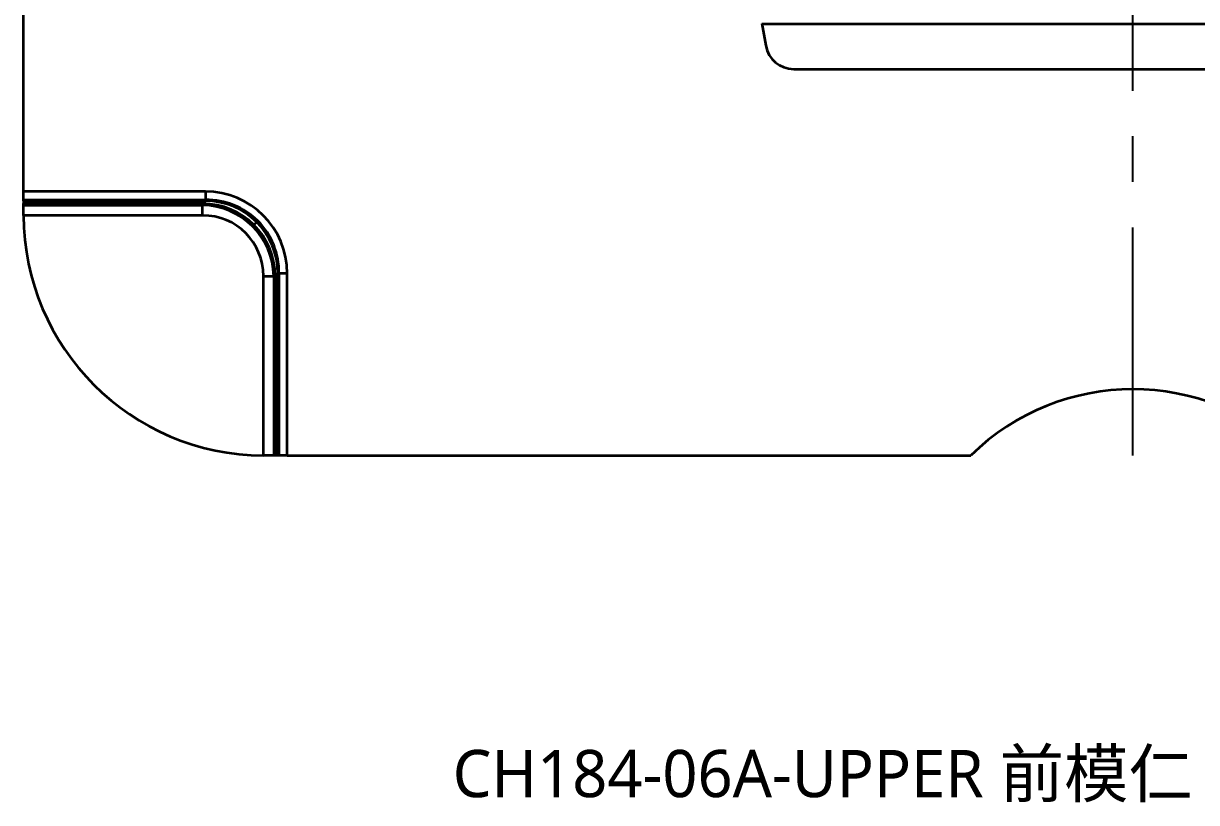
# Model space of a CAD drawing. Header units: millimetres. Extents: x -13 to 1082, y 396 to 866.
# Drawn here: x -12.9 to 235.6, y 395.8 to 560.7 of the extents above; entities that cross this region are included whole.
import ezdxf

# ---------------------------------------------------------------- set-up
doc = ezdxf.new("R2010")
doc.units = ezdxf.units.MM
doc.linetypes.add('CENTER', pattern=[50.8, 31.75, -6.35, 6.35, -6.35])
doc.layers.add('10', color=7, linetype='Continuous', true_color=0xffffff)
doc.styles.add('Capful-A', font='')
doc.styles.get('Capful-A').set_extended_font_data('Microsoft YaHei')

msp = doc.modelspace()

# ---------------------------------------------------------------- linework, layer by layer
at = {"layer": '10', "color": 1, "linetype": 'CENTER', "ltscale": 1.52}
msp.add_line((222.085, 469.236), (222.085, 849.236), dxfattribs=at)
at = {"layer": '10', "color": 7, "linetype": 'Continuous', "lineweight": 35}
for p, q in [((-12.915, 525.099), (-12.915, 764.911)), ((143.499, 560.678), (144.327, 555.983)), ((143.507, 560.636), (300.663, 560.636)), ((150.236, 551.025), (293.934, 551.025)), ((-12.915, 523.119), (-12.915, 525.099)), ((25.618, 525.099), (-12.915, 525.099)), ((25.618, 525.099), (25.618, 523.119)), ((-12.915, 523.361), (25.618, 523.361)), ((-12.915, 523.119), (-12.915, 522.539)), ((25.618, 523.119), (-12.915, 523.119)), ((-12.915, 520.236), (-12.915, 522.539)), ((25.038, 522.539), (-12.915, 522.539)), ((-12.915, 522.236), (25.038, 522.236)), ((25.038, 522.539), (25.618, 523.119)), ((25.038, 520.063), (25.038, 522.539)), ((25.038, 520.063), (-12.915, 520.063)), ((36.505, 518.657), (35.89, 518.041)), ((37.912, 469.237), (37.912, 507.19)), ((37.912, 507.19), (40.387, 507.19)), ((40.085, 507.19), (40.085, 469.236)), ((40.387, 507.19), (40.967, 507.77)), ((40.387, 469.236), (40.387, 507.19)), ((40.967, 469.236), (40.967, 507.77)), ((42.948, 507.77), (40.967, 507.77)), ((41.209, 507.77), (41.209, 469.236)), ((42.948, 469.236), (42.948, 507.77)), ((40.387, 469.236), (38.085, 469.236)), ((40.967, 469.236), (40.387, 469.236)), ((42.948, 469.236), (40.967, 469.236)), ((42.948, 469.236), (187.75, 469.236))]:
    msp.add_line(p, q, dxfattribs=at)
for centre, radius, start, end in [((150.236, 557.025), 6, 190, 270), ((38.085, 520.236), 51, 180.1946, 269.8054), ((222.085, 434.236), 49.03, 45.54892, 134.45108)]:
    msp.add_arc(centre, radius, start, end, dxfattribs=at)
for centre, major_axis, ratio, start_param, end_param in [((25.276, 507.427), (12.616, 12.616), 0.9808148, 5.5074723, 7.0588983), ((24.784, 506.935), (11.106, 11.106), 0.9868637, 5.5074723, 7.0588983), ((24.433, 506.584), (11.175, 11.175), 0.9808148, 5.526804, 7.0395666), ((25.557, 507.708), (11.175, 11.175), 0.9808148, 5.4920126, 7.0743581), ((25.276, 507.427), (11.229, 11.229), 0.9760289, 5.5074723, 7.0588983), ((24.784, 506.935), (9.372, 9.372), 0.9808148, 5.5074723, 7.0588983)]:
    msp.add_ellipse(centre, major_axis=major_axis, ratio=ratio, start_param=start_param, end_param=end_param, dxfattribs=at)
for points in [[(-12.915, 520.063), (-12.915, 520.121), (-12.915, 520.179), (-12.915, 520.236)], [(38.085, 469.236), (38.027, 469.236), (37.97, 469.237), (37.912, 469.237)]]:
    msp.add_open_spline(points, degree=3, dxfattribs=at)

# ---------------------------------------------------------------- texts
at = {"insert": (77.989, 406.914), "char_height": 10, "attachment_point": 1, "style": 'Capful-A'}
msp.add_mtext_dynamic_manual_height_columns('CH184-06A-UPPER 前模仁 线割黄色线轮廓', width=363.62564, gutter_width=12.5, heights=[0], dxfattribs=at)

doc.saveas('drawing.dxf')
